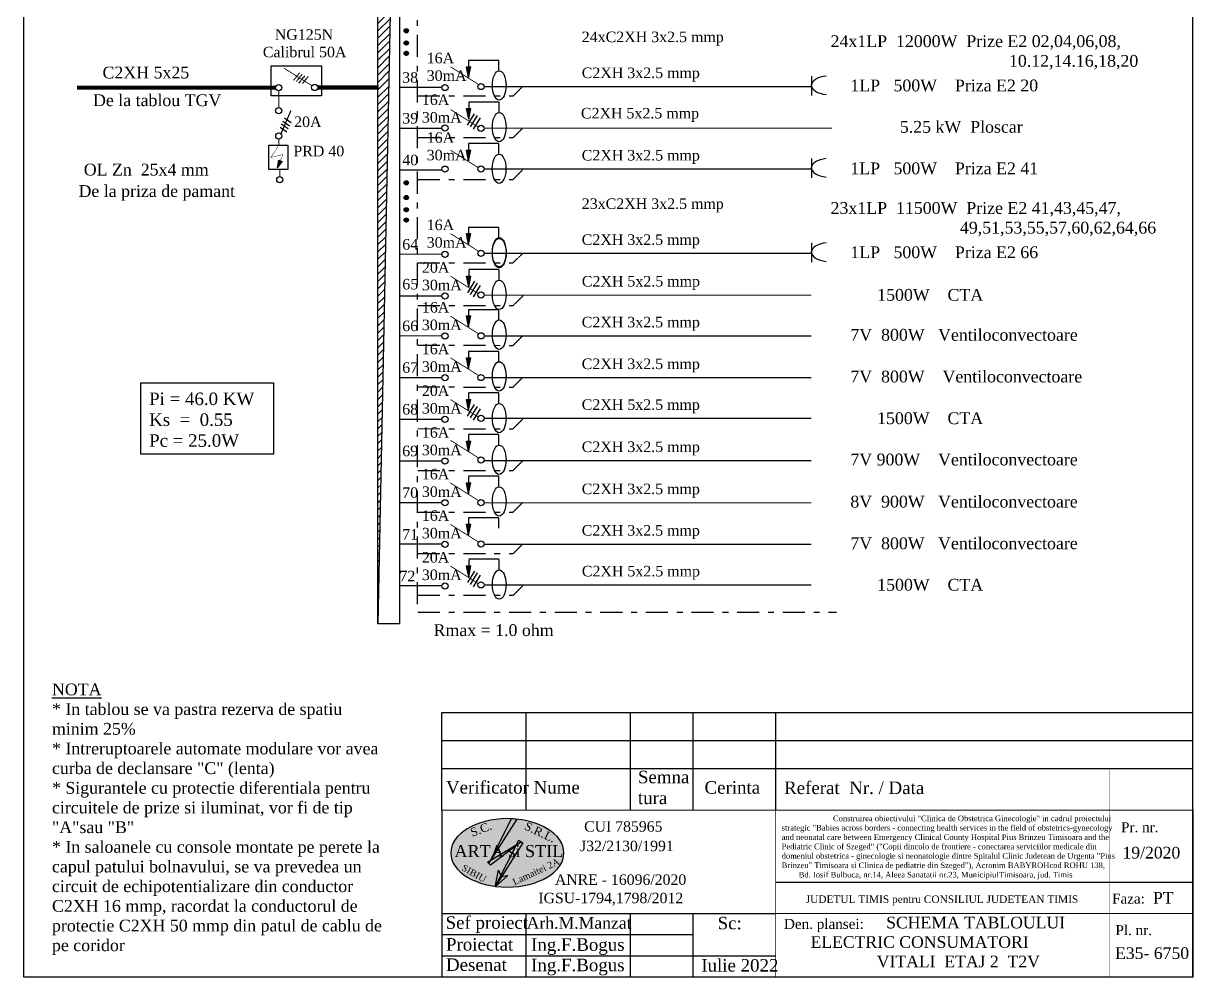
# Model space of a CAD drawing. Header units: inches. Extents: x -369701 to 85886, y 28217 to 66726.
# Drawn here: x -94413 to -80389, y 28218 to 39659 of the extents above; entities that cross this region are included whole.
import ezdxf

# ---------------------------------------------------------------- set-up
doc = ezdxf.new("R2010")
doc.units = ezdxf.units.IN
doc.header["$MEASUREMENT"] = 0
doc.linetypes.add('DOUBLE_DASHED', pattern=[1.093611, 0.529167, -0.211667, 0.141111, -0.211667])
doc.layers.add('Circuite', color=7, linetype='Continuous', lineweight=25)
doc.layers.add('Circuite incendiu', color=1, linetype='Continuous', lineweight=25)
for name, color, linetype in [('circuite iluminat normal', 7, 'Continuous'), ('ELECTRICAL', 7, 'Continuous'), ('Texte', 7, 'Continuous')]:
    doc.layers.add(name, color=color, linetype=linetype)
doc.styles.get("Standard").update_dxf_attribs({"font": 'arial.ttf'})

msp = doc.modelspace()

# ---------------------------------------------------------------- hatches: boundary and pattern name
at = {"layer": 'Circuite', "linetype": 'Continuous'}
h = msp.add_hatch(color=256, dxfattribs=at)
h.paths.add_polyline_path([(-89078, 39010), (-89078, 39140), (-89104, 39140)])
h.paths.add_polyline_path([(-89052, 39140), (-89078, 39140), (-89078, 39010)])
h = msp.add_hatch(color=256, dxfattribs=at)
h.paths.add_polyline_path([(-89077, 38510), (-89077, 38640), (-89104, 38640)])
h.paths.add_polyline_path([(-89051, 38640), (-89077, 38640), (-89077, 38510)])
h = msp.add_hatch(color=256, dxfattribs=at)
h.paths.add_polyline_path([(-89077, 38510), (-89077, 38640), (-89103, 38640)])
h.paths.add_polyline_path([(-89051, 38640), (-89077, 38640), (-89077, 38510)])
h = msp.add_hatch(color=256, dxfattribs=at)
h.paths.add_polyline_path([(-91334, 38013), (-91352, 38021), (-91368, 37931)])
h.paths.add_polyline_path([(-91314, 38005), (-91334, 38013), (-91368, 37931), (-91369, 37927)])
h = msp.add_hatch(color=256, dxfattribs=at)
h.paths.add_polyline_path([(-89078, 38010), (-89078, 38140), (-89104, 38140)])
h.paths.add_polyline_path([(-89052, 38140), (-89078, 38140), (-89078, 38010)])
h = msp.add_hatch(color=256, dxfattribs=at)
h.paths.add_polyline_path([(-89078, 37010), (-89078, 37140), (-89104, 37140)])
h.paths.add_polyline_path([(-89052, 37140), (-89078, 37140), (-89078, 37010)])
h = msp.add_hatch(color=256, dxfattribs=at)
h.paths.add_polyline_path([(-89077, 36499), (-89077, 36629), (-89104, 36629)])
h.paths.add_polyline_path([(-89051, 36629), (-89077, 36629), (-89077, 36499)])
h = msp.add_hatch(color=256, dxfattribs=at)
h.paths.add_polyline_path([(-89077, 36499), (-89077, 36629), (-89103, 36629)])
h.paths.add_polyline_path([(-89051, 36629), (-89077, 36629), (-89077, 36499)])
h = msp.add_hatch(color=256, dxfattribs=at)
h.paths.add_polyline_path([(-89078, 36021), (-89078, 36151), (-89104, 36151)])
h.paths.add_polyline_path([(-89052, 36151), (-89078, 36151), (-89078, 36021)])
h = msp.add_hatch(color=256, dxfattribs=at)
h.paths.add_polyline_path([(-89078, 36021), (-89078, 36151), (-89104, 36151)])
h.paths.add_polyline_path([(-89052, 36151), (-89078, 36151), (-89078, 36021)])
h = msp.add_hatch(color=256, dxfattribs=at)
h.paths.add_polyline_path([(-89078, 35521), (-89078, 35651), (-89104, 35651)])
h.paths.add_polyline_path([(-89052, 35651), (-89078, 35651), (-89078, 35521)])
h = msp.add_hatch(color=256, dxfattribs=at)
h.paths.add_polyline_path([(-89078, 35521), (-89078, 35651), (-89104, 35651)])
h.paths.add_polyline_path([(-89052, 35651), (-89078, 35651), (-89078, 35521)])
h = msp.add_hatch(color=256, dxfattribs=at)
h.paths.add_polyline_path([(-89078, 35021), (-89078, 35151), (-89104, 35151)])
h.paths.add_polyline_path([(-89052, 35151), (-89078, 35151), (-89078, 35021)])
h = msp.add_hatch(color=256, dxfattribs=at)
h.paths.add_polyline_path([(-89078, 35021), (-89078, 35151), (-89104, 35151)])
h.paths.add_polyline_path([(-89052, 35151), (-89078, 35151), (-89078, 35021)])
h = msp.add_hatch(color=256, dxfattribs=at)
h.paths.add_polyline_path([(-89078, 34521), (-89078, 34651), (-89104, 34651)])
h.paths.add_polyline_path([(-89052, 34651), (-89078, 34651), (-89078, 34521)])
h = msp.add_hatch(color=256, dxfattribs=at)
h.paths.add_polyline_path([(-89078, 34521), (-89078, 34651), (-89104, 34651)])
h.paths.add_polyline_path([(-89052, 34651), (-89078, 34651), (-89078, 34521)])
h = msp.add_hatch(color=256, dxfattribs=at)
h.paths.add_polyline_path([(-89078, 34021), (-89078, 34151), (-89104, 34151)])
h.paths.add_polyline_path([(-89052, 34151), (-89078, 34151), (-89078, 34021)])
h = msp.add_hatch(color=256, dxfattribs=at)
h.paths.add_polyline_path([(-89078, 34021), (-89078, 34151), (-89104, 34151)])
h.paths.add_polyline_path([(-89052, 34151), (-89078, 34151), (-89078, 34021)])
h = msp.add_hatch(color=256, dxfattribs=at)
h.paths.add_polyline_path([(-89078, 33524), (-89078, 33654), (-89104, 33654)])
h.paths.add_polyline_path([(-89052, 33654), (-89078, 33654), (-89078, 33524)])
h = msp.add_hatch(color=256, dxfattribs=at)
h.paths.add_polyline_path([(-89078, 33524), (-89078, 33654), (-89104, 33654)])
h.paths.add_polyline_path([(-89052, 33654), (-89078, 33654), (-89078, 33524)])
h = msp.add_hatch(color=256, dxfattribs=at)
h.paths.add_polyline_path([(-89077, 33024), (-89077, 33154), (-89104, 33154)])
h.paths.add_polyline_path([(-89051, 33154), (-89077, 33154), (-89077, 33024)])
h = msp.add_hatch(color=256, dxfattribs=at)
h.paths.add_polyline_path([(-89077, 33024), (-89077, 33154), (-89103, 33154)])
h.paths.add_polyline_path([(-89051, 33154), (-89077, 33154), (-89077, 33024)])
at = {"layer": 'circuite iluminat normal'}
h = msp.add_hatch(color=256, dxfattribs=at)
h.paths.add_polyline_path([(-89833, 39548, 0.528515), (-89801, 39573), (-89828, 39561)])
h.paths.add_polyline_path([(-89833, 39548), (-89828, 39561), (-89844, 39554, 0.127588)])
h.paths.add_polyline_path([(-89844, 39554), (-89801, 39573, 0.086363), (-89803, 39581, 0.099878), (-89809, 39589), (-89851, 39571, 0.099878), (-89848, 39561, 0.086363)])
h.paths.add_polyline_path([(-89851, 39571), (-89809, 39589, 0.664213)])
h = msp.add_hatch(color=256, dxfattribs=at)
h.paths.add_polyline_path([(-89831, 39548, 0.528515), (-89799, 39573), (-89826, 39561)])
h.paths.add_polyline_path([(-89831, 39548), (-89826, 39561), (-89842, 39554, 0.127588)])
h.paths.add_polyline_path([(-89842, 39554), (-89799, 39573, 0.086363), (-89801, 39581, 0.099878), (-89807, 39589), (-89849, 39571, 0.099878), (-89847, 39561, 0.086363)])
h.paths.add_polyline_path([(-89849, 39571), (-89807, 39589, 0.664213)])
h = msp.add_hatch(color=256, dxfattribs=at)
h.paths.add_polyline_path([(-89833, 39401, 0.528515), (-89801, 39426), (-89828, 39415)])
h.paths.add_polyline_path([(-89833, 39401), (-89828, 39415), (-89844, 39408, 0.127588)])
h.paths.add_polyline_path([(-89844, 39408), (-89801, 39426, 0.086363), (-89803, 39435, 0.099878), (-89809, 39443), (-89851, 39424, 0.099878), (-89848, 39415, 0.086363)])
h.paths.add_polyline_path([(-89851, 39424), (-89809, 39443, 0.664213)])
h = msp.add_hatch(color=256, dxfattribs=at)
h.paths.add_polyline_path([(-89831, 39401, 0.528515), (-89799, 39426), (-89826, 39415)])
h.paths.add_polyline_path([(-89831, 39401), (-89826, 39415), (-89842, 39408, 0.127588)])
h.paths.add_polyline_path([(-89842, 39408), (-89799, 39426, 0.086363), (-89801, 39435, 0.099878), (-89807, 39443), (-89849, 39424, 0.099878), (-89847, 39415, 0.086363)])
h.paths.add_polyline_path([(-89849, 39424), (-89807, 39443, 0.664213)])
h = msp.add_hatch(color=256, dxfattribs=at)
h.paths.add_polyline_path([(-89833, 39277, 0.528515), (-89801, 39303), (-89828, 39291)])
h.paths.add_polyline_path([(-89833, 39277), (-89828, 39291), (-89844, 39284, 0.127588)])
h.paths.add_polyline_path([(-89844, 39284), (-89801, 39303, 0.086363), (-89803, 39311, 0.099878), (-89809, 39319), (-89851, 39301, 0.099878), (-89848, 39291, 0.086363)])
h.paths.add_polyline_path([(-89851, 39301), (-89809, 39319, 0.664213)])
h = msp.add_hatch(color=256, dxfattribs=at)
h.paths.add_polyline_path([(-89831, 39277, 0.528515), (-89799, 39303), (-89826, 39291)])
h.paths.add_polyline_path([(-89831, 39277), (-89826, 39291), (-89842, 39284, 0.127588)])
h.paths.add_polyline_path([(-89842, 39284), (-89799, 39303, 0.086363), (-89801, 39311, 0.099878), (-89807, 39319), (-89849, 39301, 0.099878), (-89847, 39291, 0.086363)])
h.paths.add_polyline_path([(-89849, 39301), (-89807, 39319, 0.664213)])
h = msp.add_hatch(color=256, dxfattribs=at)
h.paths.add_polyline_path([(-89833, 37724, 0.528515), (-89801, 37749), (-89828, 37738)])
h.paths.add_polyline_path([(-89833, 37724), (-89828, 37738), (-89844, 37731, 0.127588)])
h.paths.add_polyline_path([(-89844, 37731), (-89801, 37749, 0.086363), (-89803, 37758, 0.099878), (-89809, 37766), (-89851, 37747, 0.099878), (-89848, 37738, 0.086363)])
h.paths.add_polyline_path([(-89851, 37747), (-89809, 37766, 0.664213)])
h = msp.add_hatch(color=256, dxfattribs=at)
h.paths.add_polyline_path([(-89831, 37724, 0.528515), (-89799, 37749), (-89826, 37738)])
h.paths.add_polyline_path([(-89831, 37724), (-89826, 37738), (-89842, 37731, 0.127588)])
h.paths.add_polyline_path([(-89842, 37731), (-89799, 37749, 0.086363), (-89801, 37758, 0.099878), (-89807, 37766), (-89849, 37747, 0.099878), (-89847, 37738, 0.086363)])
h.paths.add_polyline_path([(-89849, 37747), (-89807, 37766, 0.664213)])
h = msp.add_hatch(color=256, dxfattribs=at)
h.paths.add_polyline_path([(-89833, 37548, 0.528515), (-89801, 37573), (-89828, 37561)])
h.paths.add_polyline_path([(-89833, 37548), (-89828, 37561), (-89844, 37554, 0.127588)])
h.paths.add_polyline_path([(-89844, 37554), (-89801, 37573, 0.086363), (-89803, 37581, 0.099878), (-89809, 37589), (-89851, 37571, 0.099878), (-89848, 37561, 0.086363)])
h.paths.add_polyline_path([(-89851, 37571), (-89809, 37589, 0.664213)])
h = msp.add_hatch(color=256, dxfattribs=at)
h.paths.add_polyline_path([(-89831, 37548, 0.528515), (-89799, 37573), (-89826, 37561)])
h.paths.add_polyline_path([(-89831, 37548), (-89826, 37561), (-89842, 37554, 0.127588)])
h.paths.add_polyline_path([(-89842, 37554), (-89799, 37573, 0.086363), (-89801, 37581, 0.099878), (-89807, 37589), (-89849, 37571, 0.099878), (-89847, 37561, 0.086363)])
h.paths.add_polyline_path([(-89849, 37571), (-89807, 37589, 0.664213)])
h = msp.add_hatch(color=256, dxfattribs=at)
h.paths.add_polyline_path([(-89833, 37401, 0.528515), (-89801, 37426), (-89828, 37415)])
h.paths.add_polyline_path([(-89833, 37401), (-89828, 37415), (-89844, 37408, 0.127588)])
h.paths.add_polyline_path([(-89844, 37408), (-89801, 37426, 0.086363), (-89803, 37435, 0.099878), (-89809, 37443), (-89851, 37424, 0.099878), (-89848, 37415, 0.086363)])
h.paths.add_polyline_path([(-89851, 37424), (-89809, 37443, 0.664213)])
h = msp.add_hatch(color=256, dxfattribs=at)
h.paths.add_polyline_path([(-89831, 37401, 0.528515), (-89799, 37426), (-89826, 37415)])
h.paths.add_polyline_path([(-89831, 37401), (-89826, 37415), (-89842, 37408, 0.127588)])
h.paths.add_polyline_path([(-89842, 37408), (-89799, 37426, 0.086363), (-89801, 37435, 0.099878), (-89807, 37443), (-89849, 37424, 0.099878), (-89847, 37415, 0.086363)])
h.paths.add_polyline_path([(-89849, 37424), (-89807, 37443, 0.664213)])
h = msp.add_hatch(color=256, dxfattribs=at)
h.paths.add_polyline_path([(-89833, 37277, 0.528515), (-89801, 37303), (-89828, 37291)])
h.paths.add_polyline_path([(-89833, 37277), (-89828, 37291), (-89844, 37284, 0.127588)])
h.paths.add_polyline_path([(-89844, 37284), (-89801, 37303, 0.086363), (-89803, 37311, 0.099878), (-89809, 37319), (-89851, 37301, 0.099878), (-89848, 37291, 0.086363)])
h.paths.add_polyline_path([(-89851, 37301), (-89809, 37319, 0.664213)])
h = msp.add_hatch(color=256, dxfattribs=at)
h.paths.add_polyline_path([(-89831, 37277, 0.528515), (-89799, 37303), (-89826, 37291)])
h.paths.add_polyline_path([(-89831, 37277), (-89826, 37291), (-89842, 37284, 0.127588)])
h.paths.add_polyline_path([(-89842, 37284), (-89799, 37303, 0.086363), (-89801, 37311, 0.099878), (-89807, 37319), (-89849, 37301, 0.099878), (-89847, 37291, 0.086363)])
h.paths.add_polyline_path([(-89849, 37301), (-89807, 37319, 0.664213)])
at = {"layer": 'Circuite incendiu'}
h = msp.add_hatch(dxfattribs=at)
h.set_pattern_fill('ANSI31', color=256, scale=500, style=0)
h.set_pattern_definition([(45, (-1718797.674, -1152512.155), (-44.1941738, 44.1941738), [])])
h.paths.add_polyline_path([(-89906, 45342), (-90165, 45342), (-90165, 39789), (-90018, 39789)])
h.paths.add_polyline_path([(-90165, 32460), (-90018, 39789), (-90165, 39789)])
at = {"layer": 'ELECTRICAL', "linetype": 'Continuous', "true_color": 0x7fd2f5}
h = msp.add_hatch(color=141, dxfattribs=at)
edge = h.paths.add_edge_path()
edge.add_ellipse((-88614, 29713), major_axis=(-678, 0), ratio=0.605763, start_angle=0, end_angle=360, ccw=False)
h.paths.add_polyline_path([(-88589, 29407), (-88018, 29673), (-87966, 29561), (-88537, 29295)], flags=9)
h.paths.add_polyline_path([(-89138, 29609), (-88842, 29440), (-88903, 29334), (-89198, 29503)], flags=24)
h.paths.add_polyline_path([(-88388, 30124), (-88016, 29947), (-88082, 29809), (-88454, 29986)], flags=25)
h.paths.add_polyline_path([(-89102, 30014), (-88835, 30114), (-88782, 29972), (-89048, 29871)], flags=25)
h.paths.add_polyline_path([(-89291, 29843), (-87950, 29843), (-87950, 29620), (-89291, 29620)], flags=25)
at = {"layer": 'ELECTRICAL', "linetype": 'Continuous'}
h = msp.add_hatch(color=1, dxfattribs=at)
h.paths.add_polyline_path([(-88497, 30118), (-88564, 30124), (-88813, 29627), (-88805, 29632)])
h.paths.add_polyline_path([(-88813, 29627), (-88853, 29603), (-88834, 29585)])
h.paths.add_polyline_path([(-88805, 29632), (-88813, 29627), (-88834, 29585)], flags=17)
h.paths.add_polyline_path([(-88507, 29802), (-88500, 29815), (-88805, 29632), (-88834, 29585), (-88816, 29566)])
h.paths.add_polyline_path([(-88448, 29846), (-88500, 29815), (-88507, 29802)], flags=17)
h.paths.add_polyline_path([(-88448, 29846), (-88507, 29802), (-88691, 29439), (-88688, 29430), (-88681, 29431), (-88428, 29834), (-88475, 29864), (-88500, 29815)])
h.paths.add_polyline_path([(-88608, 29441), (-88681, 29431), (-88758, 29308)])
h.paths.add_polyline_path([(-88681, 29431), (-88688, 29430), (-88691, 29439), (-88758, 29308)])
h.paths.add_polyline_path([(-88691, 29439), (-88719, 29506), (-88758, 29308)])

# ---------------------------------------------------------------- linework, layer by layer
at = {"layer": 'Circuite', "linetype": 'DOUBLE_DASHED', "ltscale": 500}
msp.add_line((-89693, 43897), (-89693, 32683), dxfattribs=at)
at = {"layer": 'Circuite', "linetype": 'Continuous'}
for p, q in [((-89078, 39010), (-89104, 39140)), ((-89104, 39140), (-89052, 39140)), ((-89078, 39215), (-89078, 39010)), ((-88714, 39214), (-89078, 39214)), ((-89078, 39010), (-89052, 39140)), ((-88714, 39094), (-88714, 39214)), ((-89077, 38715), (-89077, 38510)), ((-88713, 38715), (-89077, 38715)), ((-88713, 38594), (-88713, 38714)), ((-89077, 38510), (-89104, 38640)), ((-89104, 38640), (-89051, 38640)), ((-89103, 38640), (-89051, 38640)), ((-89077, 38510), (-89051, 38640)), ((-89077, 38510), (-89051, 38640)), ((-91324, 38454), (-91242, 38400)), ((-91304, 38487), (-91223, 38433)), ((-91285, 38526), (-91203, 38472)), ((-91337, 38415), (-91256, 38361)), ((-88714, 38220), (-89078, 38220)), ((-89078, 38215), (-89078, 38010)), ((-88714, 38094), (-88714, 38214)), ((-91369, 37926), (-91352, 38021)), ((-91369, 37926), (-91314, 38005)), ((-91352, 38021), (-91314, 38005)), ((-89078, 38010), (-89104, 38140)), ((-89104, 38140), (-89052, 38140)), ((-89078, 38010), (-89052, 38140)), ((-89078, 37215), (-89078, 37010)), ((-88714, 37214), (-89078, 37214)), ((-88714, 37094), (-88714, 37214)), ((-89078, 37010), (-89104, 37140)), ((-89104, 37140), (-89052, 37140)), ((-89078, 37010), (-89052, 37140)), ((-89077, 36499), (-89104, 36629)), ((-89104, 36629), (-89051, 36629)), ((-89103, 36629), (-89051, 36629)), ((-88713, 36709), (-89077, 36709)), ((-89077, 36704), (-89077, 36499)), ((-89077, 36499), (-89051, 36629)), ((-89077, 36499), (-89051, 36629)), ((-88713, 36583), (-88713, 36703)), ((-89078, 36226), (-89078, 36020)), ((-88714, 36226), (-89078, 36226)), ((-88714, 36104), (-88714, 36225)), ((-89104, 36151), (-89052, 36151)), ((-89078, 36021), (-89104, 36151)), ((-89104, 36151), (-89052, 36151)), ((-89078, 36021), (-89052, 36151)), ((-89078, 36021), (-89052, 36151)), ((-89104, 35651), (-89052, 35651)), ((-89078, 35521), (-89104, 35651)), ((-89104, 35651), (-89052, 35651)), ((-89078, 35726), (-89078, 35520)), ((-88714, 35726), (-89078, 35726)), ((-89078, 35521), (-89052, 35651)), ((-89078, 35521), (-89052, 35651)), ((-88714, 35604), (-88714, 35725)), ((-88714, 35231), (-89078, 35231)), ((-89078, 35226), (-89078, 35020)), ((-88714, 35104), (-88714, 35225)), ((-89104, 35151), (-89052, 35151)), ((-89078, 35021), (-89104, 35151)), ((-89104, 35151), (-89052, 35151)), ((-89078, 35021), (-89052, 35151)), ((-89078, 35021), (-89052, 35151)), ((-89104, 34651), (-89052, 34651)), ((-89078, 34521), (-89104, 34651)), ((-89104, 34651), (-89052, 34651)), ((-88714, 34731), (-89078, 34731)), ((-89078, 34726), (-89078, 34520)), ((-89078, 34521), (-89052, 34651)), ((-89078, 34521), (-89052, 34651)), ((-88714, 34604), (-88714, 34725)), ((-88714, 34231), (-89078, 34231)), ((-89078, 34226), (-89078, 34020)), ((-88714, 34104), (-88714, 34225)), ((-89104, 34151), (-89052, 34151)), ((-89078, 34021), (-89104, 34151)), ((-89104, 34151), (-89052, 34151)), ((-89078, 34021), (-89052, 34151)), ((-89078, 34021), (-89052, 34151)), ((-89078, 33729), (-89078, 33523)), ((-88714, 33729), (-89078, 33729)), ((-88714, 33607), (-88714, 33728)), ((-89104, 33654), (-89052, 33654)), ((-89078, 33524), (-89104, 33654)), ((-89104, 33654), (-89052, 33654)), ((-89078, 33524), (-89052, 33654)), ((-89078, 33524), (-89052, 33654)), ((-89077, 33024), (-89104, 33154)), ((-89104, 33154), (-89051, 33154)), ((-89103, 33154), (-89051, 33154)), ((-88713, 33234), (-89077, 33234)), ((-89077, 33229), (-89077, 33023)), ((-89077, 33024), (-89051, 33154)), ((-89077, 33024), (-89051, 33154)), ((-88713, 33107), (-88713, 33228))]:
    msp.add_line(p, q, dxfattribs=at)
at = {"layer": 'Circuite'}
for p, q in [((-89090, 38440), (-89006, 38577)), ((-89055, 38419), (-88970, 38556)), ((-89020, 38391), (-88935, 38528)), ((-89089, 36429), (-89005, 36567)), ((-89054, 36408), (-88970, 36546)), ((-89019, 36380), (-88934, 36517)), ((-89090, 34951), (-89006, 35088)), ((-89055, 34930), (-88970, 35067)), ((-89020, 34902), (-88935, 35039)), ((-89089, 32954), (-89005, 33091)), ((-89054, 32933), (-88970, 33070)), ((-89019, 32905), (-88934, 33042))]:
    msp.add_line(p, q, dxfattribs=at)
at = {"layer": 'Circuite', "linetype": 'Continuous', "ltscale": 2}
msp.add_line((-85392, 29363), (-80389, 29363), dxfattribs=at)
at = {"layer": 'Circuite', "linetype": 'Continuous'}
for points in [[(-80398, 28226), (-80398, 46303), (-94413, 46303), (-94413, 28226)], [(-91443, 39150), (-90842, 39150), (-90842, 38792), (-91443, 38792)], [(-91471, 38199), (-91245, 38199), (-91245, 37907), (-91471, 37907)], [(-93006, 35348), (-91417, 35348), (-91417, 34494), (-93006, 34494)]]:
    msp.add_lwpolyline(points, close=True, dxfattribs=at)
at = {"layer": 'Circuite', "linetype": 'Continuous', "flags": 128}
for points, const_width in [([(-91353, 38857), (-91353, 38651)], 10.1), ([(-91326, 38338), (-91207, 38615)], 15), ([(-91360, 38186), (-91448, 38051), (-91303, 38088), (-91360, 37950), (-91360, 37950)], 5.06), ([(-91353, 38272), (-91353, 38199)], 10.1), ([(-91341, 37907), (-91341, 37821)], 10.1)]:
    msp.add_lwpolyline(points, dxfattribs=dict(at, const_width=const_width))
at = {"layer": 'Circuite', "linetype": 'Continuous'}
for centre in [(-91354, 38614), (-91353, 38309), (-91341, 37786)]:
    msp.add_circle(centre, 37.2, dxfattribs=at)
for centre in [(-88711, 38916), (-88711, 38416), (-88711, 38416), (-88711, 38416), (-88712, 37916), (-88711, 36916), (-88710, 36905), (-88711, 36405), (-88711, 35927), (-88711, 35427), (-88711, 34927), (-88711, 34427), (-88711, 33927), (-88711, 32930)]:
    msp.add_ellipse(centre, major_axis=(0, 176), ratio=0.466655, dxfattribs=at)
at = {"layer": 'circuite iluminat normal'}
msp.add_lwpolyline([(-90165, 45342), (-89906, 45342), (-89906, 32460), (-90165, 32460)], close=True, dxfattribs=at)
for centre in [(-89826, 39571), (-89824, 39571), (-89826, 39425), (-89824, 39425), (-89826, 39301), (-89824, 39301), (-89826, 37748), (-89824, 37748), (-89826, 37571), (-89824, 37571), (-89826, 37425), (-89824, 37425), (-89826, 37301), (-89824, 37301)]:
    msp.add_circle(centre, 24.8, dxfattribs=at)
at = {"layer": 'ELECTRICAL', "linetype": 'Continuous'}
for p, q in [((-89906, 45342), (-90165, 32460)), ((-91391, 38889), (-91391, 38889)), ((-88564, 30124), (-88834, 29585)), ((-88834, 29585), (-88497, 30118)), ((-88564, 30124), (-88497, 30118)), ((-88853, 29603), (-88448, 29846)), ((-88448, 29846), (-88816, 29566)), ((-88758, 29308), (-88475, 29864)), ((-88428, 29834), (-88758, 29308)), ((-88475, 29864), (-88428, 29834)), ((-88816, 29566), (-88853, 29603)), ((-88758, 29308), (-88719, 29506)), ((-88719, 29506), (-88688, 29430)), ((-88608, 29441), (-88758, 29308)), ((-88688, 29430), (-88608, 29441))]:
    msp.add_line(p, q, dxfattribs=at)
at = {"layer": 'ELECTRICAL', "linetype": 'DOUBLE_DASHED'}
for p, q in [((-91172, 38981), (-91103, 39068)), ((-91142, 38963), (-91073, 39050)), ((-91112, 38943), (-91042, 39030)), ((-91070, 38936), (-91001, 39022)), ((-88544, 38789), (-88430, 38902)), ((-88543, 38291), (-88430, 38405)), ((-88544, 37789), (-88430, 37902)), ((-88544, 37789), (-88430, 37902)), ((-88544, 36789), (-88430, 36902)), ((-88543, 36278), (-88429, 36391)), ((-88544, 35799), (-88430, 35913)), ((-88544, 35299), (-88430, 35413)), ((-88544, 34799), (-88430, 34913)), ((-88544, 34299), (-88430, 34413)), ((-88544, 33799), (-88430, 33913)), ((-88544, 33302), (-88430, 33416)), ((-88544, 32802), (-88430, 32916))]:
    msp.add_line(p, q, dxfattribs=at)
at = {"layer": 'ELECTRICAL', "color": 7, "linetype": 'Continuous'}
for p, q in [((-84969, 39027), (-84969, 38796)), ((-84969, 38038), (-84969, 37808)), ((-84969, 37027), (-84969, 36796))]:
    msp.add_line(p, q, dxfattribs=at)
at = {"layer": 'ELECTRICAL', "linetype": 'DOUBLE_DASHED', "ltscale": 500}
for p, q in [((-89687, 38789), (-88544, 38789)), ((-89686, 38292), (-88543, 38291)), ((-89687, 37789), (-88544, 37789)), ((-89687, 36789), (-88544, 36789)), ((-89686, 36278), (-88543, 36278)), ((-89687, 35800), (-88544, 35799)), ((-89687, 35300), (-88544, 35299)), ((-89687, 34800), (-88544, 34799)), ((-89687, 34300), (-88544, 34299)), ((-89687, 33800), (-88544, 33799)), ((-89687, 33303), (-88544, 33302)), ((-89687, 32803), (-88544, 32802)), ((-89687, 32600), (-84671, 32601))]:
    msp.add_line(p, q, dxfattribs=at)
at = {"layer": 'ELECTRICAL', "linetype": 'Continuous', "flags": 128}
for points, const_width in [([(-88960, 38928), (-89295, 39139)], 10.1), ([(-88960, 38928), (-89295, 39139)], 10.1), ([(-88960, 38928), (-89295, 39139)], 10.1), ([(-90954, 38911), (-91289, 39122)], 10.1), ([(-91392, 38889), (-93771, 38889)], 50.6), ([(-90886, 38890), (-90155, 38890)], 50.6), ([(-89907, 38892), (-89399, 38892)], 15.2), ([(-88892, 38901), (-84969, 38901)], 15.2), ([(-88958, 38415), (-89294, 38626)], 10.1), ([(-88958, 38415), (-89294, 38626)], 10.1), ([(-89907, 38402), (-89398, 38402)], 15.2), ([(-88894, 38403), (-84723, 38403)], 15.2), ([(-88152, 38403), (-85264, 38403)], 15.2), ([(-88960, 37928), (-89295, 38139)], 10.1), ([(-88960, 37928), (-89295, 38139)], 10.1), ([(-88960, 37928), (-89295, 38139)], 10.1), ([(-89907, 37902), (-89399, 37902)], 15.2), ([(-88892, 37912), (-84969, 37912)], 15.2), ([(-88960, 36928), (-89295, 37139)], 10.1), ([(-88960, 36928), (-89295, 37139)], 10.1), ([(-88960, 36928), (-89295, 37139)], 10.1), ([(-89907, 36892), (-89399, 36892)], 15.2), ([(-88892, 36901), (-84969, 36901)], 15.2), ([(-88959, 36417), (-89294, 36628)], 10.1), ([(-88959, 36417), (-89294, 36628)], 10.1), ([(-88959, 36417), (-89294, 36628)], 10.1), ([(-89906, 36392), (-89398, 36392)], 15.2), ([(-88891, 36401), (-84969, 36401)], 15.2), ([(-88959, 35938), (-89295, 36149)], 10.1), ([(-88959, 35938), (-89295, 36149)], 10.1), ([(-88959, 35938), (-89295, 36149)], 10.1), ([(-89907, 35913), (-89399, 35913)], 15.2), ([(-89907, 35913), (-89399, 35913)], 15.2), ([(-88891, 35911), (-84969, 35911)], 15.2), ([(-88959, 35438), (-89295, 35649)], 10.1), ([(-88959, 35438), (-89295, 35649)], 10.1), ([(-88959, 35438), (-89295, 35649)], 10.1), ([(-89907, 35413), (-89399, 35413)], 15.2), ([(-89907, 35413), (-89399, 35413)], 15.2), ([(-88891, 35411), (-84969, 35411)], 15.2), ([(-88959, 34938), (-89295, 35149)], 10.1), ([(-88959, 34938), (-89295, 35149)], 10.1), ([(-88959, 34938), (-89295, 35149)], 10.1), ([(-89906, 34913), (-89398, 34913)], 15.2), ([(-88892, 34923), (-84969, 34923)], 15.2), ([(-88960, 34450), (-89296, 34661)], 10.1), ([(-89907, 34413), (-89399, 34413)], 15.2), ([(-88893, 34416), (-84969, 34416)], 15.2), ([(-88960, 33938), (-89296, 34149)], 10.1), ([(-88960, 33938), (-89296, 34149)], 10.1), ([(-88960, 33938), (-89296, 34149)], 10.1), ([(-89907, 33913), (-89399, 33913)], 15.2), ([(-88892, 33911), (-84969, 33911)], 15.2), ([(-88960, 33441), (-89295, 33652)], 10.1), ([(-88960, 33441), (-89295, 33652)], 10.1), ([(-88960, 33441), (-89295, 33652)], 10.1), ([(-89907, 33416), (-89399, 33416)], 15.2), ([(-88892, 33414), (-84969, 33414)], 15.2), ([(-88960, 32941), (-89295, 33152)], 10.1), ([(-88960, 32941), (-89295, 33152)], 10.1), ([(-88960, 32941), (-89295, 33152)], 10.1), ([(-89907, 32916), (-89399, 32916)], 15.2), ([(-88892, 32926), (-84969, 32926)], 15.2)]:
    msp.add_lwpolyline(points, dxfattribs=dict(at, const_width=const_width))
at = {"layer": 'ELECTRICAL', "linetype": 'Continuous'}
for centre in [(-91354, 38889), (-90922, 38891), (-89362, 38890), (-88930, 38902), (-89361, 38404), (-88929, 38402), (-89362, 37912), (-88930, 37913), (-89362, 36890), (-88930, 36902), (-89361, 36390), (-88929, 36402), (-88929, 36402), (-89362, 35911), (-88930, 35913), (-88930, 35913), (-89362, 35411), (-88930, 35413), (-88930, 35413), (-89362, 34911), (-88930, 34924), (-88930, 34924), (-89362, 34411), (-88930, 34424), (-88930, 34424), (-89362, 33911), (-88930, 33913), (-88930, 33913), (-89362, 33414), (-88930, 33416), (-88930, 33416), (-88930, 32927), (-88930, 32927), (-89362, 32914)]:
    msp.add_circle(centre, 37.2, dxfattribs=at)
at = {"layer": 'ELECTRICAL', "color": 7, "linetype": 'Continuous'}
for centre in [(-84735, 38917), (-84735, 37928), (-84735, 36917)]:
    msp.add_ellipse(centre, major_axis=(-236, 0), ratio=0.487665, start_param=-1.324285, end_param=1.324285, dxfattribs=at)
at = {"layer": 'ELECTRICAL', "linetype": 'Continuous', "extrusion": (0, 0, -1)}
msp.add_ellipse((-88614, 29713), major_axis=(-678, 0), ratio=0.605763, dxfattribs=at)
at = {"layer": 'Texte', "linetype": 'Continuous'}
for p, q in [((-88387, 30561), (-88387, 31396)), ((-87137, 30561), (-87137, 31396)), ((-86387, 30561), (-86387, 31396)), ((-85398, 30561), (-85398, 31396)), ((-88387, 30226), (-88387, 31061)), ((-87137, 30226), (-87137, 31061)), ((-86387, 30226), (-86387, 31061)), ((-85398, 30226), (-85398, 31061)), ((-89398, 28987), (-85398, 28987)), ((-88387, 28226), (-88388, 28988)), ((-87137, 28226), (-87137, 28987)), ((-86387, 28218), (-86387, 28987)), ((-89398, 28733), (-86387, 28733)), ((-89398, 28480), (-85398, 28480))]:
    msp.add_line(p, q, dxfattribs=at)
at = {"layer": 'Texte', "linetype": 'Continuous', "flags": 128}
for points in [[(-89398, 30896), (-89398, 31396), (-80398, 31396)], [(-89398, 30896), (-89398, 31396), (-80398, 31396)], [(-89398, 30561), (-89398, 31061), (-80398, 31061)], [(-89398, 30561), (-89398, 31061), (-80398, 31061)], [(-89398, 30226), (-89398, 30726), (-80398, 30726)]]:
    msp.add_lwpolyline(points, dxfattribs=at)
at = {"layer": 'Texte', "linetype": 'Continuous'}
for points, const_width in [([(-81398, 28226), (-81398, 30714)], 5), ([(-85398, 28226), (-85398, 30226)], 10), ([(-89398, 28987), (-85398, 28987)], 10), ([(-85398, 28987), (-80398, 28987)], 10)]:
    msp.add_lwpolyline(points, dxfattribs=dict(at, const_width=const_width))
at = {"layer": 'Texte', "linetype": 'Continuous', "const_width": 15}
msp.add_lwpolyline([(-80398, 28226), (-89398, 28226), (-89398, 30226), (-80398, 30226)], close=True, dxfattribs=at)

# ---------------------------------------------------------------- texts
at = {"layer": 'Circuite', "linetype": 'Continuous', "attachment_point": 1}
for s, insert, char_height, width in [('{\\fTimes New Roman|b0|i0|c0|p18;16A\\P30mA}', (-89580, 39307), 126.25, 407.03), ('{\\fTimes New Roman|b0|i0|c0|p18;16A\\P30mA}', (-89638, 38807), 126.25, 407.03), ('{\\fTimes New Roman|b0|i0|c0|p18;16A\\P30mA}', (-89638, 38807), 126.25, 407.03), ('{\\fTimes New Roman|b0|i0|c0|p18;16A\\P30mA}', (-89580, 38354), 126.25, 407.03), ('{\\fTimes New Roman|b0|i0|c0|p18;PRD 40}', (-91178, 38192), 126.38, 1127.52), ('{\\fTimes New Roman|b0|i0|c0|p18;16A\\P30mA}', (-89580, 37307), 126.25, 407.03), ('{\\fTimes New Roman|b0|i0|c0|p18;20A\\P30mA}', (-89637, 36796), 126.25, 407.03), ('{\\fTimes New Roman|b0|i0|c0|p18;16A\\P30mA}', (-89638, 36318), 126.25, 407.03), ('{\\fTimes New Roman|b0|i0|c0|p18;16A\\P30mA}', (-89638, 35818), 126.25, 407.03), ('{\\fTimes New Roman|b0|i0|c0|p18;20A\\P30mA}', (-89638, 35318), 126.25, 407.03), ('{\\fTimes New Roman|b0|i0|c0|p18;16A\\P30mA}', (-89638, 34818), 126.25, 407.03), ('{\\fTimes New Roman|b0|i0|c0|p18;16A\\P30mA}', (-89638, 34318), 126.25, 407.03), ('{\\fTimes New Roman|b0|i0|c0|p18;16A\\P30mA}', (-89638, 33821), 126.25, 407.03), ('{\\fTimes New Roman|b0|i0|c0|p18;20A\\P30mA}', (-89638, 33321), 126.25, 407.03)]:
    msp.add_mtext(s, dxfattribs=dict(at, insert=insert, char_height=char_height, width=width))
at = {"layer": 'ELECTRICAL', "linetype": 'Continuous', "attachment_point": 1}
for s, insert, char_height, width in [('{\\fTimes New Roman|b0|i0|c0|p18;   NG125N\\PCalibrul 50A}', (-91544, 39590), 126.38, 1443.2), ('{\\fTimes New Roman|b0|i0|c0|p18;38}', (-89874, 39074), 126.38, 407.44), ('{\\fTimes New Roman|b0|i0|c0|p18;         De la tablou TGV\\P                         }', (-94060, 38809), 141.54, 3139.93), ('{\\fTimes New Roman|b0|i0|c0|p18;39}', (-89873, 38585), 126.38, 407.44), ('{\\fTimes New Roman|b0|i0|c0|p18;20A}', (-91169, 38543), 126.38, 407.44), ('{\\fTimes New Roman|b0|i0|c0|p18;40}', (-89873, 38085), 126.38, 407.44), ('{\\fTimes New Roman|b0|i0|c0|p18;De la priza de pamant}', (-93753, 37720), 141.54, 3139.93), ('{\\fTimes New Roman|b0|i0|c0|p18;64}', (-89873, 37074), 126.38, 407.44), ('{\\fTimes New Roman|b0|i0|c0|p18;65}', (-89873, 36596), 126.38, 407.44), ('{\\fTimes New Roman|b0|i0|c0|p18;66}', (-89874, 36096), 126.38, 407.44), ('{\\fTimes New Roman|b0|i0|c0|p18;67}', (-89874, 35596), 126.38, 407.44), ('{\\fTimes New Roman|b0|i0|c0|p18;\\C1;Pi\\fTimes New Roman|b1|i0|c0|p18; \\fTimes New Roman|b0|i0|c0|p18;= 46.0 KW\\PKs  =  0.55\\PPc\\fTimes New Roman|b1|i0|c0|p18; \\fTimes New Roman|b0|i0|c0|p18;= 25.0W}', (-92907, 35233), 150, 1841.24), ('{\\fTimes New Roman|b0|i0|c0|p18;68}', (-89874, 35096), 126.38, 407.44), ('{\\fTimes New Roman|b0|i0|c0|p18;69}', (-89874, 34596), 126.38, 407.44), ('{\\fTimes New Roman|b0|i0|c0|p18;70}', (-89874, 34096), 126.38, 407.44), ('{\\fTimes New Roman|b0|i0|c0|p18;71}', (-89874, 33596), 126.38, 407.44), ('\\pxt1;{\\fTimes New Roman|b0|i0|c0|p18;72}', (-89907, 33096), 126.38, 407.44)]:
    msp.add_mtext(s, dxfattribs=dict(at, insert=insert, char_height=char_height, width=width))
at = {"layer": 'ELECTRICAL', "linetype": 'DOUBLE_DASHED', "attachment_point": 1}
for s, insert, char_height, width in [('{\\fTimes New Roman|b0|i0|c0|p18;24xC2XH 3x2.5 mmp}', (-87722, 39561), 126.38, 2813.98), ('{\\fTimes New Roman|b0|i0|c0|p18;24x1LP  12000W  Prize E2 02,04,06,08,\\P                                        10.12,14.16,18,20 }', (-84740, 39517), 141.54, 8555.18), ('{\\fTimes New Roman|b0|i0|c0|p18;    C2XH 5x25}', (-93679, 39141), 141.54, 2813.98), ('{\\fTimes New Roman|b0|i0|c0|p18;C2XH 3x2.5 mmp}', (-87722, 39130), 126.38, 2813.98), ('{\\fTimes New Roman|b0|i0|c0|p18;1LP   500W    Priza E2 20}', (-84503, 38986), 141.54, 8555.18), ('{\\fTimes New Roman|b0|i0|c0|p18;C2XH 5x2.5 mmp}', (-87732, 38646), 126.38, 2813.98), ('{\\fTimes New Roman|b0|i0|c0|p18;           5.25 kW  Ploscar}', (-84498, 38490), 141.54, 8555.18), ('{\\fTimes New Roman|b0|i0|c0|p18;C2XH 3x2.5 mmp}', (-87722, 38142), 126.38, 2813.98), ('{\\fTimes New Roman|b0|i0|c0|p18;OL Zn  25x4 mm}', (-93690, 37977), 141.54, 1941.33), ('{\\fTimes New Roman|b0|i0|c0|p18;1LP   500W    Priza E2 41}', (-84503, 37992), 141.54, 8555.18), ('{\\fTimes New Roman|b0|i0|c0|p18;23xC2XH 3x2.5 mmp}', (-87722, 37561), 126.38, 2813.98), ('{\\fTimes New Roman|b0|i0|c0|p18;23x1LP  11500W  Prize E2 41,43,45,47,\\P                             49,51,53,55,57,60,62,64,66}', (-84740, 37517), 141.54, 8555.18), ('{\\fTimes New Roman|b0|i0|c0|p18;C2XH 3x2.5 mmp}', (-87722, 37130), 126.38, 2813.98), ('{\\fTimes New Roman|b0|i0|c0|p18;1LP   500W    Priza E2 66}', (-84503, 36986), 141.54, 8555.18), ('{\\fTimes New Roman|b0|i0|c0|p18;C2XH 5x2.5 mmp}', (-87721, 36631), 126.38, 2813.98), ('{\\fTimes New Roman|b0|i0|c0|p18;      1500W    CTA}', (-84502, 36475), 141.54, 8555.18), ('{\\fTimes New Roman|b0|i0|c0|p18;C2XH 3x2.5 mmp}', (-87722, 36141), 126.38, 2813.98), ('{\\fTimes New Roman|b0|i0|c0|p18;7V  800W   Ventiloconvectoare}', (-84503, 35996), 141.54, 8555.18), ('{\\fTimes New Roman|b0|i0|c0|p18;C2XH 3x2.5 mmp}', (-87722, 35641), 126.38, 2813.98), ('{\\fTimes New Roman|b0|i0|c0|p18;7V  800W    Ventiloconvectoare}', (-84503, 35496), 141.54, 8555.18), ('{\\fTimes New Roman|b0|i0|c0|p18;C2XH 5x2.5 mmp}', (-87722, 35152), 126.38, 2813.98), ('{\\fTimes New Roman|b0|i0|c0|p18;      1500W    CTA}', (-84503, 34996), 141.54, 8555.18), ('{\\fTimes New Roman|b0|i0|c0|p18;C2XH 3x2.5 mmp}', (-87722, 34646), 126.38, 2813.98), ('{\\fTimes New Roman|b0|i0|c0|p18;7V 900W    Ventiloconvectoare}', (-84503, 34501), 141.54, 8555.18), ('{\\fTimes New Roman|b0|i0|c0|p18;C2XH 3x2.5 mmp}', (-87722, 34141), 126.38, 2813.98), ('{\\fTimes New Roman|b0|i0|c0|p18;8V  900W   Ventiloconvectoare}', (-84503, 33996), 141.54, 8555.18), ('{\\fTimes New Roman|b0|i0|c0|p18;C2XH 3x2.5 mmp}', (-87722, 33644), 126.38, 2813.98), ('{\\fTimes New Roman|b0|i0|c0|p18;7V  800W   Ventiloconvectoare}', (-84503, 33496), 141.54, 8555.18), ('{\\fTimes New Roman|b0|i0|c0|p18;C2XH 5x2.5 mmp}', (-87721, 33155), 126.38, 2813.98), ('{\\fTimes New Roman|b0|i0|c0|p18;      1500W    CTA}', (-84502, 32999), 141.54, 8555.18), ('{\\fTimes New Roman|b0|i0|c0|p18;Rmax = 1.0 ohm}', (-89498, 32455), 141.54, 8555.18), ('{\\fTimes New Roman|b0|i0|c0|p18;\\LNOTA\\P\\l* In tablou se va pastra rezerva de spatiu minim 25%\\P* Intreruptoarele automate modulare vor avea curba de declansare "C" (lenta)\\P* Sigurantele cu protectie diferentiala pentru circuitele de prize si iluminat, vor fi de tip "A"sau "B"\\P* In saloanele cu console montate pe perete la capul patului bolnavului, se va prevedea un circuit de echipotentializare din conductor C2XH 16 mmp, racordat la conductorul de protectie C2XH 50 mmp din patul de cablu de pe coridor}', (-94071, 31744), 141.541, 3974.27)]:
    msp.add_mtext(s, dxfattribs=dict(at, insert=insert, char_height=char_height, width=width))
at = {"layer": 'Texte', "linetype": 'Continuous', "attachment_point": 1}
for s, insert, char_height, width in [('\\fTimes New Roman|b0|i0|c0|p18;Verificator', (-89349, 30574), 150, 957.75), ('\\fTimes New Roman|b0|i0|c0|p18;Nume', (-88299, 30574), 150, 957.8), ('\\fTimes New Roman|b0|i0|c0|p18;Semna\\Ptura', (-87049, 30698), 150, 957.8), ('\\fTimes New Roman|b0|i0|c0|p18;Cerinta ', (-86251, 30573), 150, 713.5), ('{\\fTimes New Roman|b0|i0|c0|p18;19/2020}', (-81242, 29786), 140, 1414.36), ('{\\fTimes New Roman|b0|i0|c0|p18;Faza:}', (-81366, 29225), 120, 1414.36), ('{\\fTimes New Roman|b0|i0|c0|p18;  PT }', (-80982, 29244), 140, 1414.36), ('{\\fTimes New Roman|b0|i0|c0|p18;Sef proiect}', (-89354, 28953), 150, 1016.64), ('{\\fTimes New Roman|b0|i0|c0|p18;Arh.M.Manzat}', (-88382, 28944), 140, 1423.27), ('{\\fTimes New Roman|b0|i0|c0|p18;  Sc:}', (-86207, 28947), 150, 713.5), ('{\\fTimes New Roman|b0|i0|c0|p18;                \\H0.93333x;SCHEMA TABLOULUI ELECTRIC CONSUMATORI \\P               VITALI  ETAJ 2  \\C1;T2V}', (-84980, 28948), 150, 3496), ('{\\fTimes New Roman|b0|i0|c0|p18;Proiectat}', (-89349, 28692), 150, 957.75), ('{\\fTimes New Roman|b0|i0|c0|p18;Ing.F.Bogus}', (-88329, 28689), 150, 957.75), ('{\\fTimes New Roman|b0|i0|c0|p18; E35- 6750}', (-81383, 28581), 140, 1414.36), ('{\\fTimes New Roman|b0|i0|c0|p18;Desenat}', (-89349, 28448), 150, 957.75), ('{\\fTimes New Roman|b0|i0|c0|p18;Ing.F.Bogus}', (-88329, 28444), 150, 957.75), ('{\\fTimes New Roman|b0|i0|c0|p18;Iulie 2022}', (-86290, 28440), 150, 1534.79)]:
    msp.add_mtext(s, dxfattribs=dict(at, insert=insert, char_height=char_height, width=width))
at = {"layer": 'Texte', "attachment_point": 1}
for s, insert, char_height, width in [('\\fTimes New Roman|b0|i0|c0|p18;Referat  Nr. / Data', (-85297, 30569), 150, 2000.85), ('{\\fTimes New Roman|b0|i0|c0|p18;                        \\H1.38x;      \\H0.97826x;Construirea obiectivului "Clinica de Obstetrica Ginecologie" in cadrul proiectului\\Pstrategic "Babies across borders - connecting health services in the field of obstetrics-gynecology and neonatal care between Emergency Clinical County Hospital Pius Brinzeu Timisoara and the Pediatric Clinic of Szeged" ("Copii dincolo de frontiere - conectarea serviciilor medicale din domeniul obstetrica - ginecologie si neonatologie dintre Spitalul Clinic Judetean de Urgenta "Pius Brinzeu" Timisoara si Clinica de pediatrie din Szeged"), Acronim BABYROHcod ROHU 138, \\P        Bd. Iosif Bulbuca, nr.14, Aleea Sanatatii nr.23, MunicipiulTimisoara, jud. Timis}', (-85326, 30161), 50, 3987.91), ('{\\fTimes New Roman|b0|i0|c0|p18;        CUI 785965 \\H1.1x; }', (-88071, 30093), 125, 4218.94), ('{\\fTimes New Roman|b0|i0|c0|p18;Pr. nr.}', (-81259, 30081), 120, 1688.6), ('{\\fTimes New Roman|b0|i0|c0|p18;ARTA si STIL }', (-89248, 29807), 144, 3081.12), ('\\pxt9;{\\fTimes New Roman|b0|i0|c0|p18;J32/2130/1991}', (-87742, 29859), 125, 4218.94), ('\\pxt12;{\\fTimes New Roman|b0|i0|c0|p18;ANRE - 16096/2020}', (-88043, 29455), 125, 4218.94), ('{\\fTimes New Roman|b0|i0|c0|p18;IGSU-1794,1798/2012}', (-88242, 29235), 125, 4218.94), ('{\\fTimes New Roman|b0|i0|c0|p18;JUDETUL TIMIS pentru CONSILIUL JUDETEAN TIMIS}', (-85038, 29203), 90, 3509.52), ('{\\fTimes New Roman|b0|i0|c0|p18;Den. plansei:   }', (-85298, 28922), 120, 1562.27), ('{\\fTimes New Roman|b0|i0|c0|p18;Pl. nr.}', (-81326, 28847), 120, 937.77)]:
    msp.add_mtext(s, dxfattribs=dict(at, insert=insert, char_height=char_height, width=width))
at = {"layer": 'Texte', "width": 3081.12, "attachment_point": 1}
for s, insert, char_height, rotation in [('{\\fTimes New Roman|b0|i0|c0|p18;S.C.}', (-89069, 29999), 100, 20.7146), ('{\\fTimes New Roman|b0|i0|c0|p18;S.R.L.}', (-88376, 30090), 100, 334.5926), ('{\\fTimes New Roman|b0|i0|c0|p18;Lamaitei 2A}', (-88562, 29397), 80, 25.0215), ('{\\fTimes New Roman|b0|i0|c0|p18;SIBIU}', (-89130, 29581), 80, 330.2913)]:
    msp.add_mtext(s, dxfattribs=dict(at, insert=insert, char_height=char_height, rotation=rotation))

doc.saveas('drawing.dxf')
